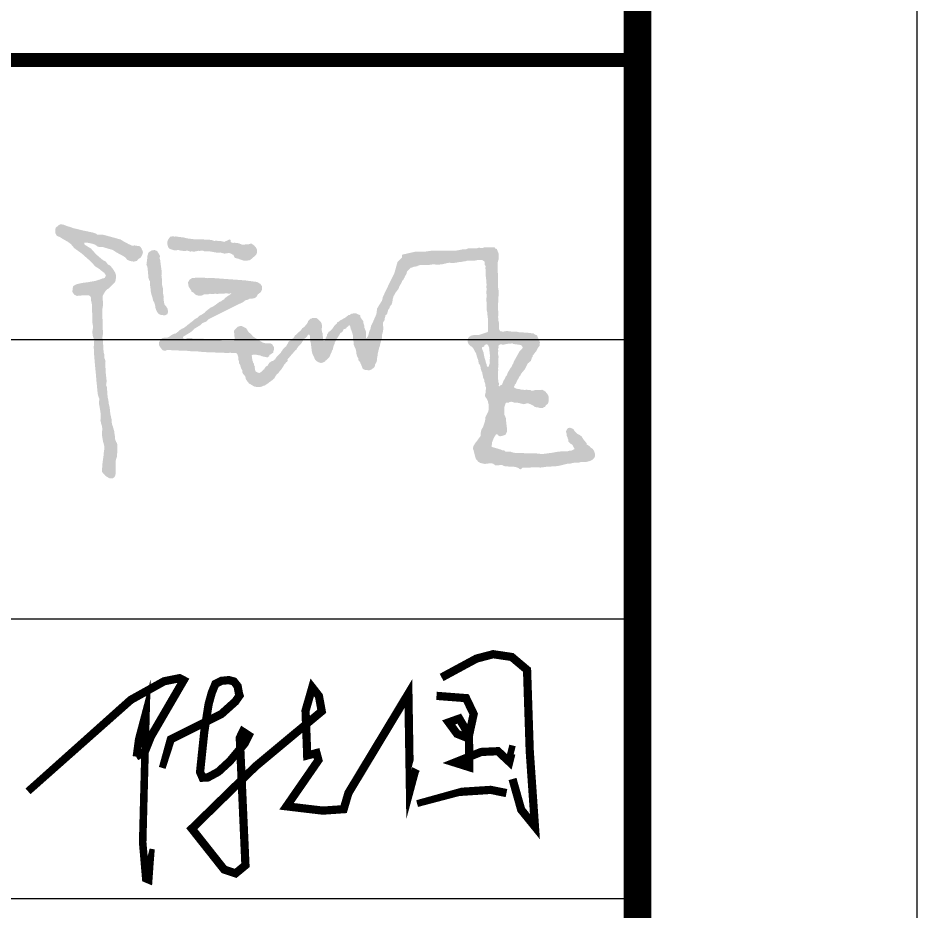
# Model space of a CAD drawing. Extents: x 2025205 to 2402328, y -557483 to 329036.
# Drawn here: x 2284302 to 2289127, y 83536 to 88329 of the extents above; entities that cross this region are included whole.
import ezdxf

# ---------------------------------------------------------------- set-up
doc = ezdxf.new("R2010")
doc.units = 0
doc.header["$LTSCALE"] = 1500
doc.header["$MEASUREMENT"] = 0
doc.linetypes.add('CENTERX2', pattern=[4, 2.5, -0.5, 0.5, -0.5])
doc.layers.add('PUB_TITLE', color=4, linetype='Continuous')

# ---------------------------------------------------------------- blocks, each defined once
blk = doc.blocks.new('A$C79942E48')
at = {"const_width": 25}
for points in [[(1265.8, 632.7), (1371.8, 690.1), (1422.7, 703.4), (1479.1, 695), (1525.7, 655.7), (1533.9, 408.7), (1549.7, 178.9), (1507.9, 230.3), (1481.5, 323.8)], [(1250.3, 576.7), (1340.2, 569.8), (1363.3, 521.4), (1347.2, 447.6), (1312.6, 461.4), (1287.2, 496), (1319.5, 507.5), (1349.2, 456.9), (1349.5, 360), (1305.7, 373.8), (1386.4, 406.1), (1437.1, 408.4), (1471.7, 376.1), (1480.9, 413), (1488.1, 411.2)]]:
    blk.add_lwpolyline(points, dxfattribs=at)
for points in [[(7.6, 286.3, 23, 25, 0), (320.4, 564.7, 25, 25, 0), (421.7, 621.1, 25, 25, 0), (468.7, 630.5, 25, 25, 0), (481, 624, 25, 25, 0), (381.2, 452.6, 25, 25, 0), (363.1, 407.1, 25, 25, 0), (336.3, 391.9, 25, 25, 0)], [(415.9, 357.5, 21, 25, 0), (442.1, 444.7, 25, 25, 0), (538, 492.6, 25, 25, 0), (596.2, 521.7, 25, 25, 0), (638.4, 559.5, 25, 25, 0), (648, 573.4, 25, 25, 0), (651.1, 577.8, 25, 25, 0), (649.1, 584.7, 25, 25, 0), (645.2, 606.2, 25, 25, 0), (633.9, 620.4, 25, 25, 0), (619, 624.6, 25, 25, 0), (596.3, 622.5, 25, 25, 0), (577.6, 613, 25, 25, 0), (566.6, 586.1, 25, 25, 0), (557.1, 552.1, 25, 25, 0), (549.6, 504.8, 25, 25, 0), (543.7, 466.9, 25, 25, 0), (535, 383.8, 25, 25, 0), (531, 345, 25, 25, 0), (538.6, 327.7, 25, 25, 0), (554.9, 328.6, 25, 25, 0), (586.6, 345.8, 25, 25, 0), (621.9, 378.3, 25, 25, 0), (667.2, 432.6, 25, 25, 0), (679, 456.1, 25, 25, 0), (660.9, 467.9, 25, 25, 0), (651.8, 448.9, 25, 25, 0), (665.1, 149.5, 25, 25, 0), (669, 61.5, 25, 25, 0), (639, 36.6, 25, 25, 0), (604.3, 48.2, 25, 25, 0), (505.8, 172.7, 25, 25, 0), (699.8, 362.2, 25, 25, 0), (873.6, 506.9, 25, 25, 0), (901.1, 529.8, 25, 25, 0), (892.5, 576.4, 25, 25, 0), (872.2, 602.4, 25, 25, 0), (851.9, 531.5, 25, 25, 0), (856.3, 412.9, 25, 25, 0), (856.9, 395.3, 25, 25, 0), (885.2, 402.7, 25, 25, 0), (891, 381, 25, 25, 0), (794, 240.7, 25, 25, 0), (854.8, 233.4, 25, 25, 0), (904.2, 227.6, 25, 25, 0), (967.8, 232, 25, 25, 0), (982.3, 281.2, 25, 25, 0), (1164.7, 583.6, 25, 25, 0), (1169.5, 291.3, 25, 25, 0), (1184.6, 347.6, 25, 25, 0), (1187.8, 354.1, 25, 25, 0)], [(336.3, 391.9, 21, 23, 0), (344.3, 444.7, 23, 23, 0), (366.7, 529.3, 23, 23, 0), (366.7, 529.3, 23, 23, 0), (356.4, 131.1, 23, 23, 0), (363.5, 47.2, 23, 23, 0), (365.8, 20.6, 23, 23, 0), (374.7, 16.9, 23, 23, 0), (378.2, 66.9, 23, 23, 0), (378.2, 66.9, 23, 23, 0)], [(1191.2, 249, 21, 23, 0), (1323.1, 284.7, 25, 25, 0), (1415.3, 290.7, 25, 25, 0), (1463.2, 281, 25, 25, 0)], [(378.2, 66.9, 23, 16, 0), (385.3, 110.9, 3.2, 3.2, 0)]]:
    blk.add_lwpolyline(points, format="xyseb")

msp = doc.modelspace()

# ---------------------------------------------------------------- hatches: boundary and pattern name
at = {"linetype": 'CENTERX2'}
h = msp.add_hatch(color=256, dxfattribs=at)
h.dxf.hatch_style = 1
h.paths.add_polyline_path([(2286882, 86570.5), (2286886.1, 86574.6), (2286890.2, 86576.8), (2286894.2, 86577.5), (2286899, 86576.4), (2286903.1, 86575.5), (2286907.3, 86575.5), (2286911.6, 86576.1), (2286914.6, 86576.4), (2286919, 86577.9), (2286925.1, 86578.7), (2286929.7, 86579.2), (2286932.8, 86580.9), (2286936.1, 86580.9), (2286940.2, 86580.3), (2286944.1, 86579.8), (2286946.6, 86580.3), (2286949.2, 86581.3), (2286950.9, 86581.9), (2286953.4, 86582.3), (2286956.3, 86582.3), (2286957.4, 86581.2), (2286958.4, 86580.4), (2286960.1, 86578.9), (2286963.3, 86578.2), (2286966.1, 86578.2), (2286967.8, 86577.8), (2286969.8, 86577.3), (2286972.4, 86577.7), (2286973.9, 86577.5), (2286975.5, 86576.9), (2286977.7, 86576.7), (2286979.1, 86577.2), (2286980.4, 86576.7), (2286982.1, 86576.3), (2286984.4, 86576), (2286986, 86575.4), (2286989.1, 86574.9), (2286991.5, 86575.3), (2286993.6, 86574.8), (2286995.2, 86574.4), (2286998.4, 86574.2), (2286999.4, 86573.5), (2287001.2, 86573), (2287002, 86572.2), (2287005.1, 86570.4), (2287007, 86569.2), (2287008.1, 86566.7), (2287009.3, 86564.1), (2287011.3, 86561.2), (2287011.1, 86558.6), (2287009.2, 86555.5), (2287000.4, 86546.7), (2286995.1, 86541.4), (2286989.5, 86531.3), (2286985.5, 86524.2), (2286981.8, 86517.4), (2286977.9, 86510.3), (2286974.5, 86504.2), (2286971.1, 86498.1), (2286966.5, 86489.7), (2286961.9, 86481.4), (2286961.5, 86477), (2286960, 86473.2), (2286957.3, 86470.4), (2286956, 86467.2), (2286954.2, 86464.3), (2286953.1, 86461.3), (2286952.1, 86458.8), (2286951.1, 86456), (2286948, 86452.9), (2286945, 86449.8), (2286943.7, 86445.9), (2286943, 86443.9), (2286941.1, 86442.3), (2286939.2, 86439), (2286936.9, 86435), (2286934.6, 86431), (2286932.4, 86427.3), (2286930.6, 86424.1), (2286930.6, 86422), (2286929.2, 86420.7), (2286928.3, 86418.1), (2286927.5, 86415.8), (2286927.4, 86413.7), (2286926.3, 86411.8), (2286925.1, 86409.8), (2286924.1, 86408.1), (2286922.2, 86406.2), (2286920.4, 86404.5), (2286919.2, 86402), (2286918.3, 86399.9), (2286917.1, 86397.2), (2286916, 86394.7), (2286914.5, 86391.3), (2286913.7, 86389.7), (2286913.1, 86388.4), (2286910.8, 86387.6), (2286910.3, 86386.4), (2286909.1, 86383.9), (2286908.4, 86382.2), (2286907.8, 86379.9), (2286907.4, 86378.1), (2286906.4, 86376.5), (2286905.8, 86374.6), (2286905, 86372.3), (2286904.3, 86370.3), (2286903.3, 86368.6), (2286902.4, 86367), (2286902.4, 86365.3), (2286902.4, 86363.9), (2286901.2, 86362.5), (2286900, 86361.2), (2286898.8, 86359.6), (2286896.7, 86359.3), (2286894.5, 86358.9), (2286892.8, 86357.7), (2286890.9, 86356.4), (2286889.7, 86354.8), (2286888.5, 86353.9), (2286887.5, 86353), (2286886, 86351.8), (2286884.6, 86351.8), (2286883.3, 86352.3), (2286882.9, 86353.4), (2286882.9, 86356.4), (2286882.9, 86359), (2286884.3, 86361.4), (2286884.3, 86364.6), (2286884.3, 86367.6), (2286882.6, 86370.6), (2286881.3, 86372.9), (2286880.9, 86375), (2286880.1, 86377.8), (2286880.1, 86382.7), (2286879.4, 86387.2), (2286879.4, 86390.8), (2286878.4, 86395.4), (2286878.4, 86399.8), (2286878.4, 86404.1), (2286878.4, 86408.4), (2286878, 86411.5), (2286878.7, 86414.3), (2286878.7, 86416.7), (2286879.3, 86418.8), (2286879.3, 86423.8), (2286877.7, 86428.7), (2286878.5, 86431.8), (2286879.4, 86435.7), (2286880.3, 86437.7), (2286879.6, 86441.2), (2286878.8, 86445), (2286878, 86449.2), (2286878.6, 86451.6), (2286880.6, 86454.3), (2286881.3, 86457.3), (2286880.7, 86460.2), (2286880.7, 86462.9), (2286880.7, 86467.3), (2286881.5, 86470.1), (2286880.8, 86473.3), (2286879.9, 86476.9), (2286880.4, 86479.7), (2286880.9, 86482.2), (2286880.4, 86484.3), (2286880.4, 86487.2), (2286880.9, 86489.8), (2286880.5, 86493), (2286880.5, 86496.4), (2286880.5, 86502), (2286881.5, 86506.6), (2286881.5, 86512.3), (2286879.4, 86515.9), (2286879.8, 86520), (2286878.9, 86524.7), (2286878.2, 86528.4), (2286878.8, 86531.1), (2286878.2, 86534.5), (2286880.2, 86538.6), (2286879.8, 86543), (2286879.8, 86545.1), (2286878.6, 86550.7), (2286879.9, 86554.6), (2286881, 86557.8), (2286881.7, 86561), (2286881.7, 86562.5), (2286881.2, 86564.2), (2286880.8, 86565.5), (2286880.5, 86568.1), (2286881, 86569.1)], flags=16)
h.paths.add_polyline_path([(2286804, 86566), (2286802.6, 86565.1), (2286801.1, 86564.2), (2286798.9, 86563.6), (2286797.6, 86563.3), (2286796.5, 86562.3), (2286795.7, 86561.7), (2286794.7, 86562.1), (2286793.2, 86562.1), (2286792.4, 86560.4), (2286792.4, 86558.6), (2286792.2, 86556.8), (2286793.1, 86554.8), (2286793.5, 86552.8), (2286794, 86550.5), (2286794.4, 86548.4), (2286795.8, 86546.5), (2286796.9, 86543.9), (2286797.5, 86540.7), (2286798.6, 86538.3), (2286799.8, 86536.6), (2286800.7, 86534.5), (2286800.7, 86532.8), (2286801.8, 86530.5), (2286802.5, 86528.7), (2286802.1, 86526.2), (2286802.1, 86524.2), (2286802.9, 86522.1), (2286803.4, 86518.4), (2286803.4, 86516.1), (2286804.2, 86514.1), (2286804.7, 86510.5), (2286805.2, 86508.6), (2286805.8, 86506.8), (2286807.1, 86504.2), (2286807.5, 86501.6), (2286808.5, 86498), (2286809.4, 86495.7), (2286810.3, 86493.4), (2286811, 86491.7), (2286811.5, 86488.8), (2286812, 86486.4), (2286812.6, 86483.8), (2286813.1, 86481), (2286814.2, 86478.7), (2286814.3, 86476.4), (2286815.7, 86473.8), (2286816.6, 86472.1), (2286816.9, 86470.4), (2286816.9, 86467.9), (2286817.6, 86464.4), (2286818.5, 86462.5), (2286819.3, 86460.8), (2286820.5, 86459.8), (2286821.2, 86457.8), (2286821.2, 86456.1), (2286823, 86455.5), (2286824.3, 86455), (2286825.5, 86455.4), (2286826.5, 86456.3), (2286827.6, 86457.5), (2286828.9, 86460), (2286830, 86463.4), (2286831.5, 86466.9), (2286832.2, 86469.8), (2286833.1, 86471.6), (2286834, 86473.4), (2286833.8, 86476), (2286834.3, 86478.3), (2286834.7, 86480.2), (2286834.7, 86482.2), (2286834, 86485.3), (2286833.7, 86487.7), (2286833.7, 86489.8), (2286834.2, 86492.5), (2286833.7, 86495.4), (2286833.7, 86497.3), (2286835.1, 86499.6), (2286835.5, 86502.1), (2286834.9, 86505), (2286834.3, 86508.2), (2286835.3, 86510.9), (2286835.6, 86514.8), (2286835.2, 86516.6), (2286835.5, 86519.5), (2286835, 86523.1), (2286834.1, 86526), (2286833.7, 86529.5), (2286833.7, 86532.8), (2286833, 86535.5), (2286833, 86538.2), (2286832.4, 86541.2), (2286832.1, 86544.5), (2286832.4, 86547.8), (2286831.4, 86551.5), (2286830.6, 86553.3), (2286831.6, 86555.3), (2286831.1, 86559.1), (2286830.8, 86561.2), (2286828.7, 86564.5), (2286828.1, 86568), (2286826, 86570.9), (2286824, 86573.4), (2286822.9, 86574.6), (2286821.4, 86576), (2286819.4, 86577.2), (2286816.6, 86577.5), (2286814.3, 86577), (2286811.8, 86576.5), (2286810, 86574.6), (2286808.2, 86573.3), (2286806.5, 86571.5), (2286805.2, 86570.1), (2286804.6, 86568)], flags=16)
h.paths.add_polyline_path([(2285218.1, 86887), (2285214.7, 86909), (2285222.5, 86923.2), (2285236.1, 86932.1), (2285260.5, 86934.9), (2285279, 86934.9), (2285300.4, 86934.9), (2285319.2, 86932.1), (2285345.2, 86933.1), (2285379.2, 86930.6), (2285406.4, 86928.6), (2285430.8, 86926.8), (2285458.2, 86924.8), (2285490.6, 86922.5), (2285522.1, 86920.2), (2285559.5, 86915.1), (2285562.6, 86914.7), (2285586.4, 86911.5), (2285603.5, 86900.9), (2285612.1, 86887.6), (2285612.1, 86871), (2285606.2, 86858), (2285594.8, 86849), (2285588.7, 86844.3), (2285585.2, 86836.7), (2285578.4, 86828.6), (2285569.4, 86824.6), (2285554.3, 86821.5), (2285544.1, 86821.5), (2285536, 86816.3), (2285524.2, 86814.2), (2285510.8, 86804.2), (2285484.9, 86791.3), (2285463.1, 86780.4), (2285437.1, 86767.4), (2285418.4, 86758.1), (2285398.7, 86748.3), (2285381.5, 86739.7), (2285365.4, 86731.6), (2285344.1, 86721), (2285325.5, 86711.7), (2285312.2, 86699.1), (2285292.8, 86691.2), (2285279.9, 86679.3), (2285262.5, 86668.8), (2285248, 86660.1), (2285233.7, 86645.5), (2285219.3, 86636.6), (2285206.2, 86628.5), (2285195.1, 86621.6), (2285187.5, 86616.9), (2285187.5, 86610.7), (2285197.9, 86605.7), (2285214.3, 86611.7), (2285232.2, 86611.7), (2285241.1, 86607.7), (2285251.6, 86607.7), (2285269.9, 86607.7), (2285292.3, 86607.7), (2285312.1, 86604.2), (2285337.9, 86604.2), (2285364.8, 86604.2), (2285380.6, 86600.2), (2285399.4, 86595.5), (2285417.9, 86595.5), (2285434.8, 86595.5), (2285451.1, 86595.5), (2285461.1, 86595.5), (2285465.5, 86599.7), (2285465.5, 86604.7), (2285464.5, 86615.6), (2285463.4, 86628.5), (2285462.2, 86641.5), (2285462.2, 86650.8), (2285472, 86661.7), (2285479.9, 86670.6), (2285491.9, 86674.6), (2285503.8, 86674.6), (2285517.7, 86667.7), (2285528.2, 86662.4), (2285535, 86650.8), (2285540.7, 86641.2), (2285550.9, 86634), (2285564.3, 86618.6), (2285580.2, 86608.7), (2285586.4, 86604.8), (2285598.1, 86597.5), (2285605.3, 86593), (2285616.9, 86585.8), (2285630.9, 86582.9), (2285646.3, 86582.9), (2285656.2, 86582.9), (2285666.7, 86577.8), (2285671.6, 86569.4), (2285677, 86560.3), (2285677, 86548), (2285672.6, 86541.6), (2285672.6, 86532.7), (2285663.2, 86526.7), (2285656.7, 86522.6), (2285655.7, 86522), (2285651.8, 86519.8), (2285652, 86515), (2285650.1, 86512.6), (2285646.3, 86510.8), (2285643.7, 86507.7), (2285638.3, 86507.7), (2285629.7, 86509.4), (2285618.9, 86511.5), (2285611.1, 86513.1), (2285605.5, 86515.9), (2285600.9, 86518.2), (2285595.3, 86518.2), (2285588.6, 86519.6), (2285584, 86520.5), (2285579.5, 86521.4), (2285575.5, 86521.4), (2285570.2, 86521.4), (2285565.5, 86521.4), (2285562.4, 86521.4), (2285558.6, 86519.2), (2285557.1, 86518.3), (2285557.1, 86513.2), (2285558.8, 86509.6), (2285558.8, 86504.4), (2285558.8, 86500.9), (2285560.1, 86497.6), (2285560.1, 86493.7), (2285560.1, 86490.1), (2285563.3, 86486), (2285562, 86483.3), (2285565, 86477.8), (2285568.9, 86473.2), (2285568.9, 86468.1), (2285570.9, 86461.5), (2285574.2, 86456.7), (2285572.7, 86451.6), (2285573.7, 86446.4), (2285573.7, 86442), (2285574.7, 86438.1), (2285577.2, 86434.8), (2285577.2, 86431.7), (2285580.6, 86429.9), (2285585.2, 86427.4), (2285587.9, 86425.9), (2285592.5, 86425.9), (2285595.8, 86422.8), (2285598, 86422.8), (2285600.8, 86424.6), (2285605, 86427.3), (2285610.8, 86431.1), (2285613.4, 86434.8), (2285617.5, 86439.1), (2285623.2, 86443), (2285626, 86447.6), (2285628.7, 86452), (2285631.5, 86456.7), (2285635.7, 86459), (2285639.9, 86461.3), (2285642.3, 86462.7), (2285644.3, 86466.1), (2285645.4, 86468.2), (2285647.5, 86472), (2285650.8, 86477.8), (2285656.9, 86482.1), (2285661.8, 86485.5), (2285668.5, 86487.6), (2285673.3, 86489.2), (2285677, 86493.2), (2285682.6, 86497.3), (2285686, 86502.6), (2285688.3, 86506.1), (2285691.7, 86511.3), (2285696.2, 86515.8), (2285698.8, 86518.5), (2285707.4, 86527.1), (2285712.6, 86532.3), (2285716.1, 86538.3), (2285720.9, 86543.5), (2285722.8, 86549.5), (2285730.1, 86556.4), (2285735.1, 86561), (2285738.7, 86564.4), (2285742.1, 86567.5), (2285745.1, 86572.9), (2285749.5, 86580.6), (2285752.3, 86585.3), (2285754.1, 86590.5), (2285757.4, 86593.1), (2285761.8, 86596.5), (2285767, 86598.3), (2285770.2, 86602.2), (2285781.1, 86611.8), (2285785, 86617.2), (2285787.6, 86623.4), (2285793.1, 86627.3), (2285798.2, 86630.9), (2285801.8, 86635.5), (2285809.8, 86642.8), (2285816.9, 86649.3), (2285822.4, 86654.4), (2285826.1, 86660), (2285828.6, 86663.7), (2285840.3, 86671.9), (2285845.9, 86678.8), (2285849.6, 86683.3), (2285856.2, 86691.4), (2285858.5, 86699.4), (2285859.5, 86702.8), (2285864.6, 86707.7), (2285870.7, 86713.7), (2285877.7, 86715), (2285881.2, 86719), (2285888.6, 86719), (2285897.5, 86719), (2285903.6, 86719), (2285907.7, 86715.9), (2285911.7, 86712.6), (2285917.8, 86707.8), (2285922.9, 86701.1), (2285928.5, 86696.2), (2285929.6, 86692), (2285931.6, 86688.2), (2285933.5, 86679.8), (2285933.5, 86672.2), (2285933.5, 86666.1), (2285931.7, 86660), (2285931.7, 86655.1), (2285933.8, 86648.6), (2285933.8, 86643.2), (2285937.6, 86636.9), (2285937.6, 86631.6), (2285937.6, 86627.3), (2285937.6, 86623.6), (2285938.6, 86618.3), (2285939.4, 86613.8), (2285939.4, 86609.3), (2285938.1, 86604.2), (2285940.8, 86600.3), (2285941.8, 86596.1), (2285944.1, 86595), (2285947.7, 86594), (2285948.5, 86597.2), (2285953.2, 86603.2), (2285954.5, 86612), (2285960.9, 86623.6), (2285960.9, 86628.9), (2285965.8, 86637.3), (2285969.7, 86643.8), (2285974.8, 86646.6), (2285978.3, 86649.9), (2285988.6, 86659.5), (2285997.9, 86673.3), (2286004, 86679.4), (2286013.3, 86688.6), (2286017, 86696.1), (2286024, 86699.2), (2286032.1, 86705.5), (2286045.9, 86713.2), (2286054.7, 86718.1), (2286063, 86722.8), (2286070.8, 86730), (2286075.8, 86734.7), (2286083.3, 86734.7), (2286087.7, 86739.1), (2286093.2, 86741.6), (2286114.6, 86744.2), (2286131.5, 86736.3), (2286139.6, 86732.6), (2286139.6, 86723.5), (2286144.7, 86716.2), (2286151.7, 86706.3), (2286155.9, 86700.4), (2286155.9, 86690.9), (2286159.5, 86681.8), (2286161.9, 86675.4), (2286161.9, 86665.1), (2286164.8, 86658.2), (2286170.6, 86644.2), (2286170.6, 86634.7), (2286170.6, 86628.4), (2286170.6, 86619), (2286170.6, 86612.1), (2286173.3, 86609), (2286177.4, 86615.9), (2286182.4, 86624.2), (2286185.6, 86637.8), (2286188.1, 86648.6), (2286193.1, 86656.3), (2286195.9, 86669.5), (2286197.8, 86678.1), (2286203.8, 86688.6), (2286216.1, 86716.7), (2286225.7, 86738.3), (2286227.7, 86753.3), (2286229.9, 86769.8), (2286237.7, 86782.4), (2286248.8, 86800.2), (2286256, 86811.8), (2286260.8, 86832.2), (2286271.4, 86854.2), (2286280.3, 86872.8), (2286289, 86891.1), (2286296.4, 86906.1), (2286308.5, 86930.6), (2286315.9, 86945.4), (2286322.4, 86958.7), (2286331.2, 86990.5), (2286334.5, 87002.2), (2286339.3, 87019.6), (2286355.4, 87034.8), (2286364.1, 87042.9), (2286364.1, 87058.1), (2286395.7, 87065.4), (2286406, 87067.7), (2286432.1, 87073.7), (2286453.7, 87073.7), (2286482.1, 87073.7), (2286525.6, 87080), (2286550.6, 87080), (2286572.4, 87080), (2286592.5, 87080), (2286613.5, 87080), (2286644.9, 87080), (2286653.8, 87080), (2286675.5, 87084.1), (2286690.9, 87086.9), (2286706.1, 87086.9), (2286717.9, 87091.8), (2286738.2, 87091.8), (2286752.5, 87091.8), (2286763.3, 87091.8), (2286775, 87095.9), (2286792.1, 87093.4), (2286806.7, 87097.5), (2286822.6, 87097.5), (2286833.7, 87097.5), (2286848, 87097.5), (2286860, 87097.5), (2286864.8, 87091.1), (2286872.1, 87088.3), (2286874.6, 87081.9), (2286877.4, 87075), (2286881.8, 87064), (2286881.8, 87052.1), (2286881.8, 87045.4), (2286881.8, 87034.3), (2286879.8, 87026.7), (2286877.6, 87018.4), (2286877.6, 87011.2), (2286877.6, 87003.2), (2286877.6, 86997.7), (2286877.6, 86986), (2286877.6, 86975.6), (2286877.6, 86967.6), (2286877.6, 86961.3), (2286878, 86937.6), (2286878, 86925.7), (2286878, 86909.7), (2286878, 86886.5), (2286882.7, 86860.7), (2286882.7, 86844.1), (2286880.1, 86827.6), (2286880.1, 86814.7), (2286880.2, 86807.8), (2286878.6, 86794.8), (2286878.6, 86783.1), (2286878.6, 86773.3), (2286878.6, 86767), (2286878.6, 86761.7), (2286880.4, 86752.2), (2286880.4, 86744), (2286880.4, 86733.3), (2286878.4, 86722), (2286880.8, 86716.1), (2286880.8, 86704.1), (2286882.8, 86698), (2286883.2, 86689.9), (2286883.2, 86684.1), (2286883.2, 86676.6), (2286883.2, 86671.5), (2286883.2, 86664.2), (2286883.2, 86660.1), (2286885.9, 86655.4), (2286888.3, 86651.1), (2286890.6, 86647.2), (2286897.9, 86647.2), (2286901.6, 86645.4), (2286909.1, 86645.4), (2286913, 86646.3), (2286925, 86648.8), (2286931.5, 86648.8), (2286936.8, 86646.1), (2286944.1, 86647.3), (2286950, 86645), (2286958, 86645), (2286978.7, 86645.2), (2286992, 86641.9), (2287001.6, 86641.9), (2287010.4, 86641.9), (2287021.5, 86639.4), (2287035.8, 86639.4), (2287044.1, 86638.4), (2287058.3, 86636.7), (2287069.5, 86635.3), (2287073.4, 86631.2), (2287083, 86627.3), (2287087.8, 86625.4), (2287090.6, 86618.8), (2287092.2, 86614.8), (2287094.5, 86609.5), (2287096.2, 86605.4), (2287098.5, 86600.1), (2287099.6, 86597.5), (2287103.9, 86587.1), (2287101.6, 86581.8), (2287101.6, 86575.9), (2287101.6, 86572.5), (2287101.6, 86569.3), (2287096.1, 86562.3), (2287091.5, 86556.5), (2287088.5, 86550.1), (2287085.4, 86543.3), (2287083.4, 86538.8), (2287078.3, 86534.8), (2287076.1, 86530.3), (2287069.3, 86522.1), (2287064.6, 86516.4), (2287064.6, 86510.3), (2287060.3, 86505.9), (2287057.1, 86494.7), (2287055.2, 86488.4), (2287050.1, 86484.2), (2287044.7, 86479.8), (2287038.8, 86474.9), (2287035.4, 86468.5), (2287031.8, 86461.5), (2287029.2, 86456.7), (2287024.6, 86447.9), (2287021.8, 86442.3), (2287016.2, 86435.6), (2287010.7, 86429.1), (2287002.7, 86419.4), (2287000, 86412.5), (2286993.7, 86404.7), (2286989.4, 86396.8), (2286984.9, 86388.4), (2286981.9, 86382.8), (2286978.1, 86375.8), (2286975.1, 86366.7), (2286970.8, 86362.4), (2286967.9, 86359.5), (2286967.9, 86355), (2286965.5, 86352), (2286963.9, 86350), (2286963.9, 86346.7), (2286968.3, 86343.8), (2286974.6, 86339.8), (2286983.1, 86337.9), (2286991.2, 86337.9), (2287002.1, 86333.8), (2287010.6, 86333.8), (2287022.5, 86331.8), (2287030.3, 86334), (2287040.7, 86332), (2287051.7, 86332), (2287056.4, 86328.7), (2287067.9, 86328.7), (2287077.9, 86331.7), (2287087.1, 86331.7), (2287097.1, 86331.7), (2287107.7, 86331.7), (2287115.7, 86333.3), (2287124.9, 86329), (2287133.3, 86323.1), (2287139, 86315.9), (2287142.8, 86311.2), (2287147.2, 86305.7), (2287149.2, 86299.8), (2287150.8, 86295.1), (2287150.8, 86291), (2287150.8, 86285.7), (2287150.8, 86274.9), (2287148.6, 86265.5), (2287147.2, 86259.4), (2287142.3, 86255.5), (2287138.4, 86252.4), (2287135.1, 86249.3), (2287133.5, 86245.5), (2287132.1, 86242.2), (2287125.3, 86240.2), (2287119.8, 86235.7), (2287108.6, 86235.7), (2287103.2, 86235.7), (2287094.9, 86238.1), (2287085.9, 86238.1), (2287081.4, 86241), (2287076.1, 86241), (2287069.9, 86247.5), (2287060.9, 86251.6), (2287047.2, 86257.8), (2287041.3, 86260.5), (2287031.7, 86260.5), (2287028.3, 86258.7), (2287017.6, 86255.7), (2287009.7, 86257.5), (2287002.1, 86259.2), (2286996.8, 86260.5), (2286993.1, 86263), (2286986.6, 86263), (2286980.2, 86264.5), (2286975.3, 86264.5), (2286970.4, 86264.5), (2286966.1, 86264.5), (2286957.6, 86266.9), (2286952.9, 86268.2), (2286947.8, 86269.7), (2286944.1, 86266.9), (2286939, 86266.9), (2286935.7, 86264), (2286931.4, 86264), (2286926.9, 86264), (2286923, 86264), (2286919.7, 86260.6), (2286917.9, 86255.5), (2286916.5, 86251.6), (2286915.3, 86248.3), (2286912.8, 86241.2), (2286912.8, 86229.5), (2286912.8, 86223.3), (2286912.8, 86211.1), (2286912.8, 86198.8), (2286915.8, 86192.3), (2286921, 86181.2), (2286921.7, 86171), (2286922.6, 86159.5), (2286922.6, 86153.2), (2286924.6, 86143.8), (2286924.6, 86136), (2286927.7, 86127.7), (2286927.7, 86122.4), (2286927.7, 86119.9), (2286927.7, 86110.7), (2286924.2, 86103.1), (2286920.7, 86095.6), (2286919, 86092), (2286911.5, 86089.2), (2286903.5, 86086.3), (2286892.7, 86084.1), (2286887.4, 86084.1), (2286880, 86088), (2286878.2, 86091.9), (2286872.7, 86094.1), (2286869.4, 86094.1), (2286866.3, 86091.5), (2286861, 86083.1), (2286857.6, 86077.7), (2286853.2, 86067.3), (2286850.2, 86060.1), (2286846.2, 86050.4), (2286846.2, 86040.8), (2286843.6, 86033.8), (2286844.1, 86031.4), (2286844.9, 86026.5), (2286856.9, 86023), (2286864.8, 86020.7), (2286877.5, 86017.1), (2286893.5, 86012.4), (2286903.9, 86007.6), (2286912.7, 86007.6), (2286919.2, 86001.1), (2286931.3, 86001.1), (2286943.8, 86001.5), (2286953.8, 85997.8), (2286967.9, 85994.7), (2286982.2, 85994.7), (2287001.4, 85994.5), (2287011.7, 85994.4), (2287021.1, 85992.1), (2287035.6, 85992.1), (2287048.9, 85992.1), (2287064.8, 85992.1), (2287079.3, 85992.1), (2287098.3, 85990), (2287114.8, 85988.2), (2287132.5, 85990.4), (2287155.5, 85993.3), (2287172.1, 85995.4), (2287193.4, 85999.8), (2287213.1, 86001.9), (2287227.7, 86003.4), (2287242.7, 86003.4), (2287254, 86003.4), (2287262.5, 86007), (2287272.8, 86007), (2287281.8, 86011.2), (2287287.7, 86014.1), (2287287.7, 86020.2), (2287283, 86026.3), (2287279.1, 86036.8), (2287268.9, 86043.2), (2287262.1, 86050.1), (2287256.4, 86056), (2287256.4, 86066), (2287254, 86069.3), (2287250.3, 86081.4), (2287246.8, 86087.3), (2287246.8, 86096.7), (2287244.2, 86104.9), (2287244.2, 86111.9), (2287249.7, 86122.3), (2287255, 86127.6), (2287264.6, 86129.6), (2287273.6, 86126.4), (2287281.3, 86123.6), (2287286.3, 86117.8), (2287289.1, 86111.5), (2287295.7, 86104.9), (2287303, 86097.6), (2287310.6, 86093.9), (2287318.9, 86089.9), (2287328, 86081.4), (2287332.1, 86075.1), (2287339.2, 86064), (2287346.8, 86055.2), (2287355.2, 86045.5), (2287355.2, 86039.5), (2287363.8, 86034), (2287371.1, 86029.3), (2287377.1, 86022.5), (2287386.7, 86015.8), (2287390.6, 86010.5), (2287395.3, 86001.1), (2287398.3, 85991.3), (2287398.3, 85986), (2287398.3, 85974.5), (2287393.2, 85965.3), (2287384.2, 85956.9), (2287374, 85951.4), (2287366.6, 85949.6), (2287358.1, 85947.4), (2287348.2, 85945), (2287337.2, 85945), (2287321.9, 85945), (2287313.1, 85942.6), (2287303.9, 85942.6), (2287291.9, 85942.6), (2287280.4, 85940.2), (2287272.3, 85938.4), (2287261.5, 85936.1), (2287250.1, 85936.1), (2287236.8, 85932.8), (2287224.9, 85929.7), (2287210.6, 85926.1), (2287189, 85922.8), (2287172.2, 85922.8), (2287158.6, 85920.5), (2287142.6, 85920.5), (2287125.6, 85918.2), (2287106.5, 85915.7), (2287088, 85917.2), (2287072.9, 85917.2), (2287059.6, 85917.2), (2287047.9, 85914.6), (2287037.1, 85914.6), (2287027.1, 85914.6), (2287018.5, 85914.6), (2287008.9, 85914.6), (2287006, 85911.7), (2287000.8, 85906.5), (2286993, 85908.2), (2286989.3, 85912.7), (2286978.8, 85917), (2286966.5, 85919.7), (2286949.6, 85919.7), (2286932.4, 85921.7), (2286918.9, 85921.7), (2286909.7, 85924.4), (2286900.1, 85929.5), (2286890.1, 85929.5), (2286876, 85927), (2286865.6, 85927), (2286858.2, 85932.1), (2286852.3, 85936.3), (2286844.7, 85938.9), (2286831.8, 85938.9), (2286824.4, 85937.2), (2286808.1, 85935.2), (2286796.2, 85937.7), (2286784.5, 85940.1), (2286773.8, 85945.8), (2286768, 85952.6), (2286760.1, 85961.9), (2286755.1, 85976.7), (2286751.2, 85993), (2286748, 86006.8), (2286743.5, 86018.2), (2286747.1, 86031.9), (2286754.9, 86044.8), (2286763.2, 86055.5), (2286771.7, 86067), (2286778.8, 86076.7), (2286784.9, 86085), (2286784.9, 86094.3), (2286786.2, 86104.1), (2286787.1, 86111.1), (2286791.7, 86122.8), (2286798.9, 86135), (2286803.8, 86150), (2286808.1, 86163.3), (2286810.3, 86174.9), (2286811.3, 86187.3), (2286815.2, 86195), (2286820.3, 86205.3), (2286826.4, 86217.5), (2286828.7, 86229.2), (2286828.7, 86240.5), (2286828.7, 86252.4), (2286826, 86261.5), (2286824.3, 86272.3), (2286820.1, 86280.3), (2286816.3, 86287.3), (2286811.7, 86293.6), (2286809.2, 86299.1), (2286809.2, 86306.5), (2286811.3, 86314.2), (2286812.7, 86323.8), (2286813.3, 86335.2), (2286813.7, 86345.9), (2286810.8, 86353.8), (2286810.8, 86363), (2286808.3, 86369.4), (2286805.5, 86376.3), (2286805.5, 86383.7), (2286803.6, 86389.7), (2286800.9, 86394), (2286797.3, 86401.4), (2286797.3, 86408.3), (2286795.3, 86415.4), (2286795.3, 86424.7), (2286791.2, 86430.2), (2286789.1, 86436.5), (2286786.5, 86444.5), (2286785, 86452.6), (2286783.5, 86460.7), (2286781.3, 86465.4), (2286779.1, 86470.1), (2286775, 86474.7), (2286773.3, 86484.8), (2286771.8, 86493.8), (2286768.5, 86502.3), (2286765.4, 86510.1), (2286762.9, 86521.7), (2286759.6, 86531.3), (2286754.9, 86537.8), (2286751.4, 86546.1), (2286745.2, 86556.1), (2286740.2, 86562.1), (2286735, 86566.1), (2286730.5, 86568.3), (2286726.1, 86573), (2286720.3, 86579.1), (2286717, 86587.1), (2286715.3, 86593.9), (2286715.3, 86601.5), (2286717.5, 86610), (2286723.2, 86616.8), (2286732, 86622.6), (2286742.3, 86625.8), (2286750.6, 86626.8), (2286759.8, 86628), (2286766.1, 86628), (2286777.8, 86628), (2286787.9, 86631.3), (2286799.4, 86635.1), (2286809.3, 86638.4), (2286816.3, 86640.7), (2286823.3, 86643), (2286825.4, 86649.5), (2286825.4, 86657.4), (2286824.2, 86663.8), (2286824.2, 86670.9), (2286825.3, 86678.2), (2286825.3, 86686.1), (2286824.7, 86693.8), (2286824.7, 86699.6), (2286825.2, 86709.3), (2286824.2, 86717), (2286823.2, 86724.6), (2286822, 86733.3), (2286822, 86744.9), (2286819.8, 86753.2), (2286818, 86760.1), (2286818, 86768.5), (2286818, 86775.2), (2286818, 86784.1), (2286818, 86796.8), (2286816.2, 86809.9), (2286816.2, 86822.9), (2286818.3, 86838.6), (2286816.3, 86850.2), (2286816.3, 86862.5), (2286817.8, 86871.9), (2286815.7, 86885.8), (2286817.5, 86896.5), (2286816.5, 86904.8), (2286815, 86916.7), (2286815, 86925.8), (2286813.4, 86932.5), (2286813.1, 86943.2), (2286813.1, 86956.3), (2286813.1, 86968.4), (2286812.1, 86976.1), (2286810.8, 86986.1), (2286812.2, 86996), (2286807.6, 87004), (2286807.6, 87013.9), (2286806.1, 87020.9), (2286800.1, 87025.3), (2286795, 87028.9), (2286782.5, 87028.9), (2286773, 87028.9), (2286766.5, 87028.9), (2286756.8, 87026.9), (2286740.5, 87025.4), (2286726.9, 87025.4), (2286711.4, 87025.4), (2286703.6, 87023.1), (2286692.4, 87021.7), (2286681.4, 87019.2), (2286669.5, 87019.2), (2286664, 87016.9), (2286650.5, 87015), (2286640.1, 87013.5), (2286626.3, 87013.5), (2286617.3, 87015.9), (2286612, 87013.8), (2286604.6, 87013.8), (2286599.7, 87011.5), (2286591, 87009.5), (2286581.4, 87007.2), (2286572.3, 87007.2), (2286565.6, 87004.6), (2286556.5, 87004.6), (2286547.5, 87004.6), (2286537.5, 87006.3), (2286527.7, 87006.3), (2286522.8, 87005.1), (2286509, 87003.3), (2286495.3, 87003.3), (2286480.7, 87003.7), (2286470.8, 87002.3), (2286459.9, 87002.3), (2286452.4, 87000.1), (2286448.5, 86998.9), (2286443.5, 86995.7), (2286436.9, 86994.7), (2286430.4, 86994.7), (2286420.9, 86990.9), (2286417, 86989.3), (2286409.4, 86987.3), (2286404.6, 86982.5), (2286399.9, 86977.8), (2286391.4, 86969.3), (2286389, 86961.9), (2286386.6, 86954.4), (2286383, 86948.3), (2286378.8, 86941.2), (2286377.2, 86936.4), (2286369.8, 86923.3), (2286364.3, 86918.1), (2286361.4, 86909.5), (2286355.3, 86898.6), (2286350.4, 86889.9), (2286347, 86883.9), (2286347, 86881), (2286342.4, 86872.5), (2286337.1, 86865.4), (2286331.6, 86858.1), (2286326.2, 86850.9), (2286323.5, 86843.5), (2286317.8, 86836.1), (2286316.8, 86829.4), (2286313.6, 86821.9), (2286313.6, 86815.3), (2286311.3, 86804.4), (2286309.8, 86797.5), (2286307.4, 86791.1), (2286301.6, 86784), (2286297.9, 86779.4), (2286297.9, 86774.3), (2286294.8, 86768.6), (2286289.8, 86763.8), (2286287.5, 86755.4), (2286285.5, 86748.3), (2286282.9, 86738.8), (2286274.8, 86733.3), (2286274.2, 86727.8), (2286271.6, 86721.2), (2286270.3, 86713.7), (2286269.1, 86706.6), (2286268.7, 86704.3), (2286265.6, 86700.7), (2286263.5, 86697.4), (2286260.6, 86692.6), (2286260.6, 86686.6), (2286260.6, 86678.2), (2286262.6, 86673.5), (2286262.6, 86664.7), (2286262.6, 86657.3), (2286261, 86646.8), (2286259.8, 86639.5), (2286257.4, 86631.7), (2286255.4, 86625.3), (2286255.4, 86619.9), (2286255.4, 86615.5), (2286255.4, 86608.1), (2286252.9, 86601.8), (2286250.6, 86596.1), (2286249, 86589.2), (2286247, 86580.2), (2286245, 86571.4), (2286244.1, 86567.2), (2286240.8, 86559.7), (2286239.8, 86551.5), (2286237.6, 86546), (2286235, 86534.5), (2286233, 86525.4), (2286233, 86519.3), (2286231.4, 86512.1), (2286229.8, 86504.7), (2286229.8, 86495.7), (2286228.5, 86490.6), (2286226.8, 86483.8), (2286226, 86480.9), (2286223.2, 86476.2), (2286220.5, 86471.5), (2286217.8, 86466.9), (2286217.8, 86463.8), (2286217.3, 86459.8), (2286215.7, 86455.8), (2286213.1, 86452.4), (2286209.6, 86449.8), (2286205.1, 86446.4), (2286202.5, 86444.5), (2286198.7, 86441.7), (2286193.4, 86439.5), (2286188.2, 86437.5), (2286181.6, 86437.5), (2286177.1, 86438.8), (2286171, 86438.8), (2286165.1, 86440.1), (2286160.9, 86441), (2286157.5, 86443), (2286153.1, 86445.5), (2286150.8, 86450.6), (2286148.1, 86457.2), (2286144.4, 86466.4), (2286141.6, 86473.2), (2286138.8, 86480.1), (2286134.1, 86487.7), (2286128.7, 86492.7), (2286128.7, 86502.3), (2286123.3, 86510.2), (2286120.4, 86520.1), (2286117.3, 86530.3), (2286117.3, 86539), (2286115.4, 86548.3), (2286113.1, 86555.5), (2286109.5, 86563), (2286106.6, 86569.1), (2286104, 86574.6), (2286104.3, 86584.8), (2286102.4, 86596.4), (2286100.8, 86606.2), (2286100, 86614.5), (2286100, 86622.4), (2286098.9, 86630.7), (2286097.1, 86636.2), (2286094.6, 86643.9), (2286093, 86649), (2286091.4, 86653.7), (2286088.2, 86658.4), (2286088.2, 86662.9), (2286086.2, 86667.7), (2286085, 86674.3), (2286082.6, 86678.2), (2286079, 86678.2), (2286076, 86676.9), (2286073.3, 86672.9), (2286071, 86671.2), (2286067.3, 86668.6), (2286065.1, 86665.2), (2286063.3, 86662.5), (2286060.1, 86661.4), (2286057.5, 86660.1), (2286052, 86660.1), (2286050.7, 86660.1), (2286050.7, 86657.5), (2286047.6, 86652.1), (2286042.5, 86643.2), (2286036.6, 86640.4), (2286030.8, 86635.3), (2286026.8, 86627), (2286021.5, 86618.9), (2286017.4, 86612.5), (2286012.8, 86605.5), (2286010.1, 86598.5), (2286005, 86592.4), (2286002.6, 86587), (2286001.3, 86580.4), (2285998.7, 86574.3), (2285995.6, 86567.1), (2285993.8, 86558.2), (2285992.4, 86551), (2285988.8, 86545.1), (2285985.2, 86535.6), (2285982.5, 86528.5), (2285978.8, 86522), (2285976.6, 86514.5), (2285972.6, 86508.4), (2285968.5, 86502.9), (2285963.2, 86498.8), (2285960.2, 86494.7), (2285954.5, 86490.6), (2285950.2, 86485.6), (2285945.4, 86482.6), (2285941, 86479.9), (2285936.9, 86478.9), (2285930.8, 86477.5), (2285924.9, 86477.5), (2285919.4, 86479.4), (2285913.7, 86481.4), (2285906.6, 86486.3), (2285901, 86490.2), (2285897.2, 86495.2), (2285894.2, 86501.7), (2285889.9, 86510.8), (2285886.7, 86517.6), (2285882.3, 86527), (2285880.4, 86535), (2285879, 86541.1), (2285877.8, 86546.3), (2285877.8, 86552.3), (2285876, 86560), (2285876, 86568), (2285874.1, 86574.3), (2285874.1, 86578.7), (2285873.9, 86585.8), (2285872.3, 86589.4), (2285870.7, 86595.3), (2285872.1, 86598.3), (2285870.9, 86604), (2285870.1, 86608.1), (2285870.1, 86613.3), (2285868.7, 86618.8), (2285868.7, 86623.2), (2285867.3, 86626.4), (2285866.2, 86629), (2285864.9, 86629.8), (2285862.3, 86629.8), (2285859.2, 86628.6), (2285857.3, 86626.1), (2285855.2, 86623.2), (2285853.6, 86618.8), (2285852, 86617.2), (2285850.6, 86615.7), (2285848.3, 86614.6), (2285846.5, 86612.5), (2285843.1, 86609.7), (2285839, 86606), (2285836.3, 86601.9), (2285833.6, 86598.7), (2285830.4, 86595.1), (2285826.8, 86588.3), (2285822.6, 86581.8), (2285816.6, 86575.9), (2285811, 86570.2), (2285809, 86568.2), (2285805.5, 86563.4), (2285802.5, 86559.5), (2285799.7, 86555.2), (2285797.6, 86550.6), (2285796, 86547.1), (2285793.1, 86545.6), (2285789.7, 86543.9), (2285786.8, 86540.7), (2285782.9, 86536.4), (2285778.6, 86530.4), (2285775.3, 86525.9), (2285772.1, 86522.9), (2285767.9, 86519.1), (2285765.3, 86514.5), (2285762.3, 86511.5), (2285759.7, 86508.9), (2285758, 86505.7), (2285753.3, 86502.2), (2285749.3, 86497.8), (2285748.5, 86494.5), (2285749.2, 86492.4), (2285749.2, 86489.5), (2285748.5, 86486.2), (2285748.1, 86484.2), (2285743.7, 86482.1), (2285740.4, 86480.6), (2285739, 86476.3), (2285734, 86470.9), (2285729.6, 86466.3), (2285728.9, 86462.9), (2285723.8, 86455), (2285720, 86449.1), (2285715.5, 86442.2), (2285710, 86436.2), (2285706.1, 86432), (2285702.7, 86427.4), (2285699.9, 86422.6), (2285693.2, 86417.9), (2285690.1, 86414.2), (2285688.2, 86411.5), (2285685.1, 86407), (2285682.3, 86403), (2285679.3, 86396.9), (2285677.6, 86393.3), (2285674.1, 86391.1), (2285670.8, 86388), (2285666.9, 86385.1), (2285661.7, 86380.7), (2285656.9, 86377.5), (2285651.6, 86374.4), (2285648.2, 86371.7), (2285645.7, 86368.7), (2285642, 86366.2), (2285637.9, 86363.5), (2285634.4, 86361.1), (2285629.8, 86358.8), (2285629.8, 86357.1), (2285620.8, 86355), (2285611.8, 86350.5), (2285603.8, 86348.7), (2285596.4, 86348.7), (2285586.8, 86347.7), (2285577.5, 86349.3), (2285570.6, 86350.5), (2285562.8, 86355.1), (2285556.1, 86359.1), (2285550.1, 86362.6), (2285541.9, 86367.4), (2285538, 86372.3), (2285533.3, 86378), (2285529.7, 86383.9), (2285524.9, 86390.8), (2285524.2, 86397.5), (2285521.6, 86404.8), (2285518.6, 86409.7), (2285513.7, 86415.6), (2285509.4, 86420.1), (2285507.8, 86423.3), (2285506.6, 86428.6), (2285506.6, 86434.3), (2285505.4, 86439.2), (2285500.7, 86445.6), (2285499, 86451.7), (2285496, 86459.9), (2285494.6, 86466.9), (2285490.4, 86472.9), (2285488.8, 86477), (2285488.1, 86481.1), (2285487.5, 86487.9), (2285484.7, 86494.9), (2285484.7, 86501.9), (2285484.7, 86508.4), (2285483, 86513.5), (2285481.1, 86519), (2285479.4, 86523.9), (2285476.2, 86528.1), (2285472.1, 86530.6), (2285465.1, 86530.6), (2285458.8, 86530.6), (2285451.5, 86530.6), (2285444.7, 86531.6), (2285437, 86531.6), (2285429.2, 86529.9), (2285421.3, 86530.8), (2285411.4, 86531.3), (2285402.4, 86532.7), (2285396.6, 86532), (2285393.3, 86532), (2285384.8, 86533.2), (2285378.5, 86533.2), (2285373.2, 86533.2), (2285367, 86533.2), (2285361.5, 86533.2), (2285352.9, 86534.6), (2285350.2, 86534.6), (2285340.9, 86534.6), (2285336.3, 86534.6), (2285299, 86535.3), (2285263.4, 86539.5), (2285234.4, 86539.5), (2285201.1, 86543.3), (2285174, 86543.3), (2285151.2, 86545), (2285131.7, 86545.6), (2285114.2, 86546), (2285101.6, 86546), (2285095.1, 86543.1), (2285086.4, 86543.1), (2285079.5, 86545.1), (2285074.1, 86550.3), (2285068.7, 86557.5), (2285063, 86565), (2285058.9, 86574.2), (2285058.9, 86586.8), (2285065, 86597.6), (2285069.1, 86604.8), (2285077, 86609.9), (2285086.9, 86613.1), (2285095.3, 86613.1), (2285104.5, 86613.1), (2285112.3, 86616.7), (2285121.7, 86623.3), (2285127.5, 86627.5), (2285135.3, 86631.6), (2285142.2, 86635.2), (2285148.5, 86635.2), (2285154.2, 86639.5), (2285160.9, 86644.5), (2285172.1, 86654.3), (2285180.1, 86659.7), (2285188.2, 86662.8), (2285199.5, 86670.1), (2285209.7, 86678.4), (2285217.6, 86684.8), (2285228.6, 86693.3), (2285238.9, 86701.2), (2285244.4, 86705.4), (2285249.2, 86710.9), (2285257.4, 86715.2), (2285262.4, 86717.9), (2285269.3, 86723.9), (2285276.4, 86730.3), (2285288.4, 86736.4), (2285299, 86743.4), (2285305.2, 86747.5), (2285310.2, 86754.3), (2285318.2, 86760.4), (2285324.4, 86765.2), (2285329.9, 86769.4), (2285336.7, 86774.6), (2285348.4, 86779.9), (2285358.2, 86785.4), (2285365.6, 86791.8), (2285372.5, 86796), (2285380.9, 86803.5), (2285391.9, 86808), (2285398.2, 86812.6), (2285408.6, 86818.7), (2285414.1, 86826), (2285422, 86831.9), (2285429.1, 86837.2), (2285436, 86840.6), (2285441.3, 86845.4), (2285447.4, 86848.4), (2285444.7, 86850.9), (2285438.3, 86849.6), (2285431.7, 86849.6), (2285419.1, 86850.6), (2285409.4, 86849.6), (2285401.1, 86848.7), (2285391.3, 86848.7), (2285382.1, 86848.7), (2285375, 86847.5), (2285358.9, 86848.6), (2285352, 86847.1), (2285344.1, 86847.1), (2285331.7, 86848.3), (2285324.5, 86845.7), (2285315.4, 86845.7), (2285307.4, 86846.1), (2285300, 86844.8), (2285293.5, 86840.7), (2285285.8, 86838.2), (2285274.7, 86838.2), (2285263.3, 86839.9), (2285252.4, 86845.7), (2285245.6, 86853.7), (2285238.6, 86857.5), (2285233.5, 86860.2), (2285231.8, 86866.7), (2285228.6, 86871.4), (2285225.1, 86876.7), (2285221.3, 86882.4)])
h.paths.add_polyline_path([(2285104.6, 87129.8), (2285103.2, 87124.4), (2285103.3, 87119.9), (2285104.3, 87114.1), (2285106.4, 87104.6), (2285108.1, 87099.4), (2285110.9, 87094.8), (2285114.2, 87091.5), (2285116.7, 87089), (2285124.4, 87086.9), (2285126.9, 87085.8), (2285134.2, 87083.7), (2285138, 87082.5), (2285144, 87081.2), (2285146, 87081.1), (2285149.6, 87081.4), (2285153.3, 87081.7), (2285155.5, 87082.7), (2285159.5, 87083.2), (2285162.9, 87082.8), (2285167.4, 87082.4), (2285169.8, 87081.3), (2285176.9, 87080.2), (2285183.5, 87079.4), (2285186.5, 87078.7), (2285190, 87078.4), (2285191.9, 87078.3), (2285199.1, 87078), (2285204.1, 87078.6), (2285206.3, 87079.4), (2285210.3, 87079.7), (2285212.8, 87079.6), (2285215, 87079), (2285216.4, 87078.5), (2285218.3, 87077.5), (2285220.4, 87076.8), (2285223, 87076.5), (2285224.3, 87075.7), (2285226.6, 87075.1), (2285227.6, 87075), (2285228.7, 87074.8), (2285233.5, 87075.7), (2285237.2, 87075.6), (2285240.1, 87075.3), (2285245.8, 87074.8), (2285250.2, 87075), (2285254.3, 87075.5), (2285257.5, 87076.9), (2285261.8, 87077), (2285263.9, 87078.2), (2285266.6, 87078.6), (2285268.6, 87079.1), (2285271.2, 87079.1), (2285272.7, 87078.8), (2285275.4, 87078.6), (2285277.3, 87078.1), (2285281.5, 87079.1), (2285284.9, 87079.9), (2285288.6, 87080.5), (2285294.3, 87079.8), (2285296.6, 87079.4), (2285299.1, 87078.1), (2285301.8, 87076.8), (2285305, 87076), (2285308, 87075.9), (2285310.6, 87075.9), (2285314.3, 87076.6), (2285319.3, 87076.7), (2285322.8, 87076.7), (2285329.3, 87075.8), (2285331, 87075.8), (2285335, 87075.1), (2285337.3, 87074.2), (2285340.6, 87073.8), (2285342.1, 87074), (2285344.7, 87073.6), (2285349, 87073.1), (2285351.7, 87072.1), (2285354.5, 87071.5), (2285356.4, 87070.6), (2285360.4, 87070.1), (2285363.2, 87070.1), (2285366, 87069.8), (2285368.4, 87069.7), (2285371.3, 87069.8), (2285375.4, 87069.8), (2285378.5, 87069.4), (2285383.5, 87069), (2285386.4, 87070.2), (2285390.5, 87069.6), (2285392.3, 87068.9), (2285395, 87067.8), (2285397.9, 87067.8), (2285400.8, 87066.8), (2285403.3, 87065.5), (2285405.4, 87064.9), (2285409.8, 87064.3), (2285415.4, 87064.6), (2285419.2, 87064.9), (2285422.8, 87065.4), (2285424.6, 87066), (2285428.8, 87066.5), (2285431.8, 87067.2), (2285434.9, 87067.4), (2285437.7, 87066.8), (2285439.7, 87065.8), (2285443.3, 87065), (2285445.3, 87064), (2285447.3, 87063.3), (2285448.9, 87062.1), (2285451.6, 87060), (2285454.9, 87058.4), (2285456.1, 87058.4), (2285457, 87058.2), (2285457.8, 87057.5), (2285458.8, 87055.6), (2285461.1, 87052), (2285462, 87049.5), (2285462.9, 87046.7), (2285464.4, 87044.3), (2285467, 87041.5), (2285470.2, 87040.3), (2285474.4, 87039.1), (2285477.4, 87038.9), (2285478.2, 87038.2), (2285481.7, 87037.1), (2285483.4, 87036.7), (2285486.7, 87035.8), (2285490.7, 87034.2), (2285493.2, 87033.4), (2285497.9, 87031.6), (2285501.5, 87030.2), (2285504.8, 87029.2), (2285507.1, 87028.4), (2285509.7, 87027.9), (2285511.9, 87027.1), (2285516.8, 87025.7), (2285520.1, 87025.7), (2285524.3, 87026), (2285529, 87025.9), (2285532.8, 87026.6), (2285536.6, 87027.1), (2285540.4, 87027.3), (2285545.8, 87028.7), (2285549.2, 87031.1), (2285553.5, 87034.2), (2285559.1, 87037.8), (2285563.2, 87042.6), (2285567.1, 87045.9), (2285572.2, 87049.5), (2285576.5, 87054.1), (2285579, 87056.5), (2285583.5, 87063.6), (2285584.4, 87068.4), (2285585, 87076.6), (2285586.1, 87082), (2285583.7, 87088.8), (2285580.4, 87094.3), (2285578, 87098), (2285574.1, 87102.6), (2285569.7, 87107.7), (2285565.4, 87110.4), (2285562.5, 87113), (2285557.6, 87116.9), (2285554.1, 87117.7), (2285549.8, 87117.3), (2285546.7, 87116.2), (2285543.2, 87115), (2285538.9, 87114.1), (2285528.8, 87113.7), (2285523.4, 87113.7), (2285518.6, 87111.8), (2285504.4, 87111.7), (2285498.6, 87114.8), (2285491.5, 87117.6), (2285483.3, 87120.1), (2285478.9, 87120.7), (2285471.7, 87121.4), (2285462.8, 87122.4), (2285456.2, 87121.2), (2285449.7, 87123.1), (2285446.3, 87125), (2285443.6, 87126.2), (2285443.6, 87129.4), (2285444.1, 87132.9), (2285443.3, 87137.3), (2285441.6, 87139.2), (2285439.6, 87139.8), (2285436.3, 87139.4), (2285432.4, 87138), (2285430.6, 87136.5), (2285428.7, 87135.6), (2285425, 87133.3), (2285420.6, 87131.6), (2285416.6, 87130.6), (2285411.6, 87127.7), (2285408.9, 87126.9), (2285404, 87128.1), (2285395.9, 87130.5), (2285389.2, 87131.2), (2285385, 87131), (2285375.7, 87131.9), (2285367.4, 87133.1), (2285355.2, 87132.1), (2285344.3, 87135.9), (2285334.9, 87137.4), (2285323.7, 87139.5), (2285314.7, 87139.5), (2285303.2, 87139.4), (2285294.2, 87140.8), (2285278.9, 87140.4), (2285265.5, 87141.4), (2285256.1, 87140.8), (2285248, 87140.4), (2285239.2, 87142.3), (2285232.4, 87142.9), (2285219.7, 87144.2), (2285203.5, 87147.2), (2285189.9, 87150.6), (2285183.1, 87151.5), (2285174, 87152.7), (2285160.3, 87154.2), (2285150.2, 87156), (2285143.5, 87155.6), (2285136.1, 87155.9), (2285129.7, 87156.3), (2285119.2, 87154.2), (2285114.7, 87148.6), (2285113, 87146.6), (2285110, 87142.1), (2285107.7, 87138.6), (2285107.1, 87135.6), (2285106.2, 87133.7)])
h.paths.add_polyline_path([(2284998.9, 87056.9), (2284996.2, 87050.2), (2284995.9, 87041.8), (2284995.7, 87036.1), (2284994.3, 87024.9), (2284993.2, 87016.4), (2284991.7, 87003.9), (2284995, 86997.1), (2284996.6, 86991.4), (2284998.7, 86983.5), (2284998.8, 86978.7), (2284998.7, 86974.8), (2284999.6, 86970), (2284999.9, 86966.8), (2285000.8, 86960.1), (2285000.5, 86953.7), (2285001.8, 86949), (2285002.1, 86941.7), (2285002.9, 86931.1), (2285005.1, 86925.7), (2285007.2, 86920.4), (2285010.1, 86916.7), (2285010.1, 86910.5), (2285010.5, 86901.7), (2285011, 86895.6), (2285011.7, 86890.6), (2285012.8, 86884.3), (2285013.4, 86877.9), (2285014.2, 86872.2), (2285015, 86861.2), (2285017.1, 86850.3), (2285019.5, 86840.1), (2285021.7, 86836), (2285025.6, 86823.8), (2285026.3, 86815.9), (2285027.3, 86812.4), (2285029.6, 86807.6), (2285032.7, 86804.3), (2285035.2, 86796.7), (2285038.3, 86788.4), (2285039, 86778.6), (2285038.8, 86773.2), (2285041.6, 86769.2), (2285042.5, 86766.5), (2285042.9, 86764.1), (2285045.1, 86758.5), (2285048.5, 86751.3), (2285052.1, 86746.7), (2285054.9, 86743.2), (2285060.3, 86738.3), (2285064.8, 86736.8), (2285070.2, 86734.4), (2285075.8, 86734.2), (2285082, 86733.3), (2285087.7, 86731.7), (2285091.8, 86732.6), (2285095, 86734.7), (2285102.3, 86737.9), (2285105.2, 86741.3), (2285106.9, 86748.1), (2285106.7, 86758.4), (2285105, 86767.6), (2285099, 86778.7), (2285093.3, 86784.8), (2285089.7, 86788.8), (2285086.5, 86799.4), (2285084.6, 86812.8), (2285083.2, 86824.2), (2285084, 86834.3), (2285080.9, 86849.7), (2285080.4, 86877.2), (2285075.1, 86898), (2285075.4, 86923.9), (2285072.4, 86944.8), (2285073.5, 86963.9), (2285073.7, 86969.4), (2285071, 86985.4), (2285070.2, 86997.9), (2285067.7, 87005.8), (2285067, 87017.3), (2285066.9, 87026.6), (2285063.9, 87031.9), (2285063.1, 87039.9), (2285063, 87042.3), (2285064.6, 87051.3), (2285061.6, 87056.6), (2285058, 87063.3), (2285055.9, 87066.9), (2285054.3, 87069.1), (2285051.8, 87073.2), (2285048.5, 87078.5), (2285042.6, 87080.4), (2285035.5, 87082.9), (2285029.7, 87082.4), (2285024, 87082.1), (2285017.4, 87080), (2285015, 87077.8), (2285012.7, 87076.1), (2285004.4, 87071.4), (2285001.4, 87065.9), (2285000.1, 87062.6), (2285000, 87060.2)])
h.paths.add_polyline_path([(2284753.1, 85894.4), (2284754.8, 85928.6), (2284758.2, 85957.3), (2284761.9, 85981.9), (2284763.4, 86001.4), (2284766.5, 86018.6), (2284765.3, 86032), (2284758.8, 86056.1), (2284754.4, 86080.5), (2284752.6, 86099.3), (2284755.1, 86121.9), (2284753.2, 86138.6), (2284749.5, 86148.4), (2284744.9, 86168.9), (2284746.4, 86193.5), (2284745.8, 86205.7), (2284741.2, 86236.9), (2284737.5, 86256), (2284738.3, 86286), (2284731.3, 86304.8), (2284727.9, 86333.6), (2284725.9, 86357.3), (2284723.4, 86379.1), (2284720.9, 86411), (2284716.5, 86455), (2284713.5, 86490.2), (2284710.5, 86525.2), (2284709, 86563.3), (2284711.5, 86600.4), (2284704.1, 86621.7), (2284701.1, 86643.2), (2284705.6, 86670.4), (2284701.7, 86693), (2284701.5, 86723.4), (2284700, 86756.1), (2284699.6, 86788.7), (2284694.9, 86811.2), (2284694.9, 86825.4), (2284690.6, 86834.7), (2284682.2, 86840.2), (2284671.7, 86840.2), (2284666.9, 86840.4), (2284650.3, 86840.4), (2284637.1, 86838.1), (2284617, 86837.1), (2284603.1, 86844.9), (2284594.5, 86858.4), (2284595.3, 86876.3), (2284598.6, 86889.1), (2284611.1, 86897.1), (2284627.1, 86902.3), (2284640.8, 86905.1), (2284658.9, 86908.4), (2284676.7, 86909.9), (2284688, 86912.5), (2284715.3, 86916.8), (2284742.5, 86925.2), (2284755.9, 86930.8), (2284767.2, 86932.8), (2284770.8, 86938.8), (2284774.3, 86946.7), (2284765.9, 86960), (2284746.2, 86974.8), (2284738.2, 86982), (2284715.6, 86996.2), (2284706.6, 87006.7), (2284681.4, 87031.9), (2284643.1, 87065.6), (2284604.1, 87093.3), (2284587.4, 87114.1), (2284569.1, 87127.9), (2284544.9, 87141.4), (2284529.7, 87151.1), (2284510.3, 87160.1), (2284503.5, 87172.2), (2284502.7, 87192.5), (2284504.5, 87202.3), (2284519.7, 87215.7), (2284530.5, 87221.8), (2284547.8, 87218.8), (2284565.6, 87211.6), (2284584.7, 87206.2), (2284600.3, 87200.1), (2284621.4, 87195.5), (2284641.3, 87190.2), (2284662.8, 87185.7), (2284705.2, 87176.7), (2284723, 87170.7), (2284725.9, 87166.2), (2284746.2, 87165.4), (2284760, 87165), (2284802.8, 87153.5), (2284853, 87139.6), (2284874.1, 87126.5), (2284897.1, 87114.6), (2284915.8, 87106.2), (2284927.4, 87107.8), (2284955.5, 87103.5), (2284964.1, 87094.1), (2284968.6, 87084), (2284973.1, 87072.7), (2284971.5, 87065.4), (2284969, 87057.5), (2284965.1, 87050), (2284960.4, 87042.2), (2284948.5, 87035), (2284940.7, 87025), (2284924.9, 87020.9), (2284906.3, 87023.8), (2284889.7, 87029.7), (2284878.4, 87043.7), (2284860.1, 87054.8), (2284832, 87069.7), (2284810.7, 87083.9), (2284790.2, 87089.3), (2284771.1, 87095.1), (2284757.9, 87099.1), (2284747.7, 87099.5), (2284738.2, 87099.3), (2284728.4, 87102.9), (2284722.3, 87108), (2284711.9, 87113.7), (2284701.3, 87117), (2284694, 87118.8), (2284682.9, 87120.5), (2284673.5, 87123.5), (2284668, 87123.3), (2284657.7, 87123), (2284657.7, 87119.5), (2284657.7, 87115.4), (2284662.6, 87110.3), (2284671.4, 87105.5), (2284678.2, 87100.4), (2284693.9, 87091.2), (2284707.8, 87075.5), (2284718.7, 87063.2), (2284733.4, 87049.8), (2284758.2, 87029.1), (2284774.2, 87020.6), (2284784.7, 87005.8), (2284797.4, 86999.4), (2284810.5, 86983), (2284817.1, 86973.3), (2284823.1, 86963), (2284828.4, 86948.7), (2284828.8, 86939.1), (2284825.5, 86917.5), (2284822, 86910.4), (2284814.1, 86901.7), (2284804.8, 86892.1), (2284792.6, 86879.6), (2284781, 86872.1), (2284772, 86863.6), (2284767.1, 86855.3), (2284760.2, 86843.6), (2284757.2, 86837.1), (2284756.4, 86824.6), (2284758.1, 86807.7), (2284758.5, 86802), (2284759.1, 86793.9), (2284758.9, 86790.1), (2284756.5, 86773.2), (2284754.5, 86765.1), (2284754.4, 86757), (2284754.1, 86742.4), (2284755.1, 86730.5), (2284755.9, 86713.5), (2284757, 86699.8), (2284756.9, 86686.7), (2284756.5, 86673.8), (2284756.8, 86657.6), (2284758, 86652.3), (2284758.7, 86635.8), (2284756, 86619.4), (2284755.5, 86611.6), (2284756.4, 86602.2), (2284758.9, 86594.5), (2284759.4, 86585.9), (2284759.3, 86578.7), (2284760.4, 86561.4), (2284761.1, 86545.9), (2284762.3, 86531.9), (2284765.6, 86522.5), (2284765.3, 86516.1), (2284766.1, 86503.7), (2284768.3, 86498), (2284770.7, 86491.4), (2284772.2, 86485.3), (2284770.4, 86478.9), (2284771.4, 86460.4), (2284772.4, 86441.5), (2284774, 86415.5), (2284776, 86400.4), (2284778.3, 86378.4), (2284776.1, 86367.8), (2284775.3, 86356.9), (2284777.8, 86353.7), (2284779.7, 86344.9), (2284780, 86333.7), (2284781.7, 86323.4), (2284781, 86313.9), (2284782.9, 86301.9), (2284783.7, 86291.8), (2284787.9, 86274.9), (2284788.6, 86262), (2284793.8, 86241.3), (2284796, 86225.4), (2284797, 86212.5), (2284798.8, 86199.3), (2284804.6, 86174.9), (2284804.6, 86161.3), (2284807.5, 86146.8), (2284812.1, 86134.7), (2284816.1, 86119), (2284819.5, 86109.8), (2284820.1, 86097.9), (2284822.7, 86084), (2284824, 86066.3), (2284829.8, 86052.1), (2284834.2, 86045.6), (2284836.4, 86031.1), (2284836, 86018.8), (2284835.2, 86002.6), (2284834, 85980.4), (2284832.4, 85970.8), (2284829, 85960.5), (2284826.9, 85953), (2284826.1, 85946.4), (2284827.1, 85936.5), (2284826.7, 85921.8), (2284826.7, 85904.8), (2284826.3, 85893), (2284826.1, 85883.3), (2284825.1, 85874.6), (2284823.2, 85869.8), (2284820.6, 85866.4), (2284818.7, 85863.1), (2284813.1, 85859.5), (2284807.4, 85857.1), (2284795.4, 85857.9), (2284789.4, 85859.8), (2284781.5, 85865), (2284772.2, 85870.9), (2284767, 85876.8), (2284763.2, 85881.3), (2284758.2, 85887), (2284755.5, 85889.6), (2284754.7, 85891.3)])

# ---------------------------------------------------------------- linework, layer by layer
at = {"layer": 'PUB_TITLE'}
for p, q in [((2277127.3, 86603.5), (2287627.3, 86603.5)), ((2277127.3, 85103.5), (2287627.3, 85103.5)), ((2277127.3, 83603.5), (2287627.3, 83603.5))]:
    msp.add_line(p, q, dxfattribs=at)
at = {"layer": 'PUB_TITLE', "linetype": 'ByBlock'}
msp.add_lwpolyline([(2177677.3, 57653.5), (2289127.3, 57653.5), (2289127.3, 120653.5), (2177677.3, 120653.5)], close=True, dxfattribs=at)
at = {"layer": 'PUB_TITLE', "linetype": 'ByBlock', "const_width": 150}
msp.add_lwpolyline([(2181427.3, 59153.5), (2287627.3, 59153.5), (2287627.3, 119153.5), (2181427.3, 119153.5)], close=True, dxfattribs=at)
at = {"layer": 'PUB_TITLE', "const_width": 75}
msp.add_lwpolyline([(2277127.3, 88103.5), (2287627.3, 88103.5), (2287627.3, 77603.5), (2277127.3, 77603.5)], close=True, dxfattribs=at)

# ---------------------------------------------------------------- block references
at = {"xscale": 1.764179999940097, "yscale": 1.764179999940097, "zscale": 1.764179999940097}
msp.add_blockref('A$C79942E48', (2284342.8, 83673.1), dxfattribs=at)

doc.saveas('drawing.dxf')
